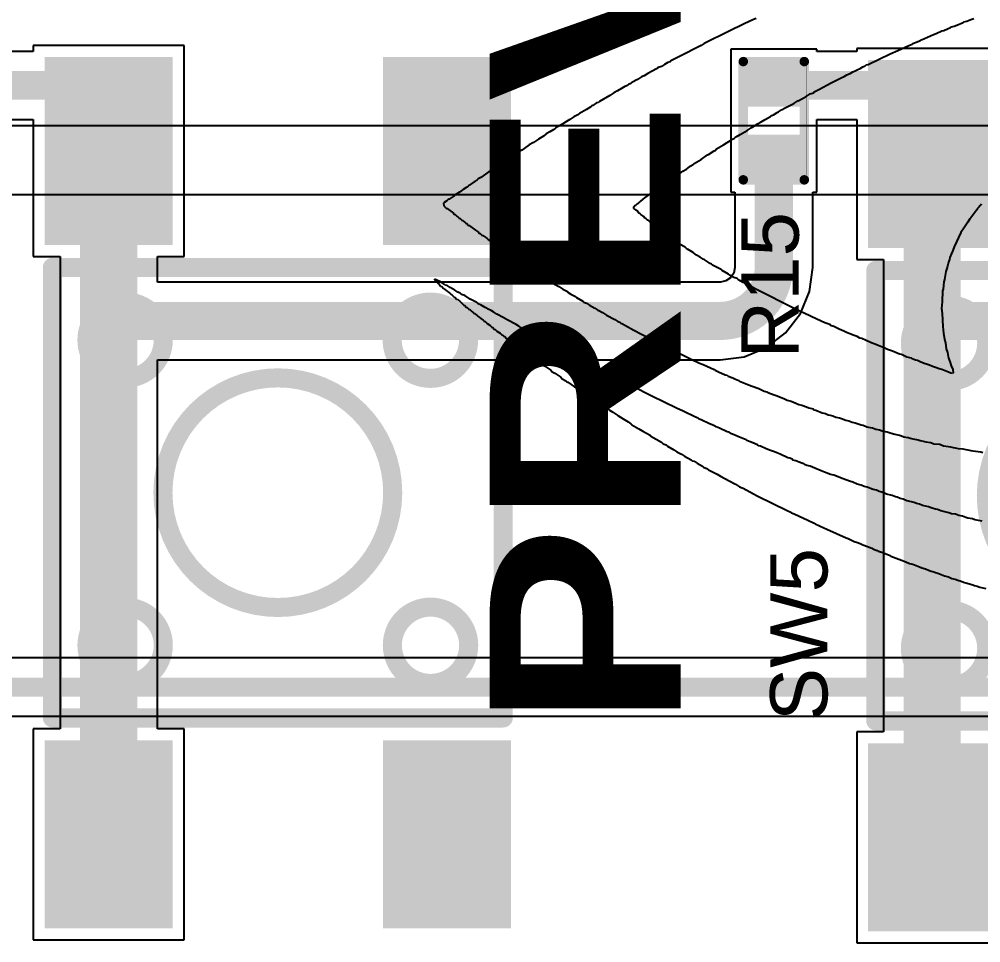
# Model space of a CAD drawing. Header units: inches. Extents: x 0 to 5359, y 0 to 5098.
# Drawn here: x 56.46 to 69.25, y 16.31 to 28.6 of the extents above; entities that cross this region are included whole.
import ezdxf

# ---------------------------------------------------------------- set-up
doc = ezdxf.new("R2010")
doc.units = ezdxf.units.IN
for name, color, linetype in [('Bottom Layer', 5, 'Continuous'), ('Bottom Overlay', 54, 'Continuous'), ('Layer 2', 76, 'Continuous'), ('Top Layer', 1, 'Continuous'), ('Top Overlay', 2, 'Continuous'), ('Top Paste', 8, 'Continuous'), ('Top Solder', 216, 'Continuous')]:
    doc.layers.add(name, color=color, linetype=linetype)
doc.styles.add('Arial', font='', dxfattribs={"height": 0.2})
doc.styles.add('Arial Black_Bold', font='', dxfattribs={"height": 0.2})
doc.styles.get('Arial').set_extended_font_data('Arial')
doc.styles.get('Arial Black_Bold').set_extended_font_data('Arial Black', bold=True)

# ---------------------------------------------------------------- blocks, each defined once
blk = doc.blocks.new('TS_1002S_12026C_81')
at = {"layer": 'Top Layer'}
for points in [[(-5.7, 3), (-3.4, 3), (-3.4, 1.5), (-5.7, 1.5)], [(3.4, 3), (5.7, 3), (5.7, 1.5), (3.4, 1.5)], [(-5.7, -1.5), (-3.4, -1.5), (-3.4, -3), (-5.7, -3)], [(3.4, -1.5), (5.7, -1.5), (5.7, -3), (3.4, -3)]]:
    blk.add_hatch(color=1, dxfattribs=at).paths.add_polyline_path(points)
at = {"layer": 'Top Paste'}
for points in [[(-5.7, 3), (-3.4, 3), (-3.4, 1.5), (-5.7, 1.5)], [(3.4, 3), (5.7, 3), (5.7, 1.5), (3.4, 1.5)], [(-5.7, -1.5), (-3.4, -1.5), (-3.4, -3), (-5.7, -3)], [(3.4, -1.5), (5.7, -1.5), (5.7, -3), (3.4, -3)]]:
    blk.add_hatch(color=8, dxfattribs=at).paths.add_polyline_path(points)
at = {"layer": 'Top Solder'}
for points in [[(-5.801, 3.102), (-3.298, 3.102), (-3.298, 1.398), (-5.801, 1.398)], [(3.298, 3.101), (5.801, 3.101), (5.801, 1.398), (3.298, 1.398)], [(-5.801, -1.398), (-3.298, -1.398), (-3.298, -3.102), (-5.801, -3.102)], [(3.298, -1.398), (5.801, -1.398), (5.801, -3.102), (3.298, -3.102)]]:
    blk.add_hatch(color=216, dxfattribs=at).paths.add_polyline_path(points)
at = {"layer": 'Top Overlay'}
for points in [[(3, 3, 0.254, 0.254, 0), (-3, 3, 0.254, 0.254, 0)], [(-3, -3, 0.254, 0.254, 0), (-3, 3, 0.254, 0.254, 0)], [(3, -3, 0.254, 0.254, 0), (3, 3, 0.254, 0.254, 0)], [(3, -3, 0.254, 0.254, 0), (-3, -3, 0.254, 0.254, 0)]]:
    blk.add_lwpolyline(points, format="xyseb", dxfattribs=at)
for points in [[(-3.063, 3, 0.127, 0.127, 1), (-2.936, 3, 0.127, 0.127, 1)], [(-3.063, 3, 0.127, 0.127, 1), (-2.936, 3, 0.127, 0.127, 1)], [(2.936, 3, 0.127, 0.127, 1), (3.063, 3, 0.127, 0.127, 1)], [(2.936, 3, 0.127, 0.127, 1), (3.063, 3, 0.127, 0.127, 1)], [(-1.522, 2.03, 0.254, 0.254, 1), (-2.538, 2.03, 0.254, 0.254, 1)], [(2.54, 2.032, 0.254, 0.254, 1), (1.524, 2.032, 0.254, 0.254, 1)], [(-2.601, 2.03, 0.127, 0.127, 1), (-2.474, 2.03, 0.127, 0.127, 1)], [(-1.585, 2.03, 0.127, 0.127, 1), (-1.458, 2.03, 0.127, 0.127, 1)], [(1.46, 2.032, 0.127, 0.127, 1), (1.587, 2.032, 0.127, 0.127, 1)], [(2.476, 2.032, 0.127, 0.127, 1), (2.603, 2.032, 0.127, 0.127, 1)], [(1.529, 0, 0.254, 0.254, 1), (-1.529, 0, 0.254, 0.254, 1)], [(-1.593, 0, 0.127, 0.127, 1), (-1.466, 0, 0.127, 0.127, 1)], [(1.466, 0, 0.127, 0.127, 1), (1.593, 0, 0.127, 0.127, 1)], [(-1.524, -2.032, 0.254, 0.254, 1), (-2.54, -2.032, 0.254, 0.254, 1)], [(2.54, -2.032, 0.254, 0.254, 1), (1.524, -2.032, 0.254, 0.254, 1)], [(-2.603, -2.032, 0.127, 0.127, 1), (-2.477, -2.032, 0.127, 0.127, 1)], [(-1.587, -2.032, 0.127, 0.127, 1), (-1.46, -2.032, 0.127, 0.127, 1)], [(1.46, -2.032, 0.127, 0.127, 1), (1.587, -2.032, 0.127, 0.127, 1)], [(2.476, -2.032, 0.127, 0.127, 1), (2.603, -2.032, 0.127, 0.127, 1)], [(-3.063, -3, 0.127, 0.127, 1), (-2.936, -3, 0.127, 0.127, 1)], [(-3.063, -3, 0.127, 0.127, 1), (-2.936, -3, 0.127, 0.127, 1)], [(2.936, -3, 0.127, 0.127, 1), (3.063, -3, 0.127, 0.127, 1)], [(2.936, -3, 0.127, 0.127, 1), (3.063, -3, 0.127, 0.127, 1)]]:
    blk.add_lwpolyline(points, format="xyseb", close=True, dxfattribs=at)
blk = doc.blocks.new('TS_1002S_12026C_82')
at = {"layer": 'Top Layer'}
for points in [[(-5.7, 3), (-3.4, 3), (-3.4, 1.5), (-5.7, 1.5)], [(3.4, 3), (5.7, 3), (5.7, 1.5), (3.4, 1.5)], [(-5.7, -1.5), (-3.4, -1.5), (-3.4, -3), (-5.7, -3)], [(3.4, -1.5), (5.7, -1.5), (5.7, -3), (3.4, -3)]]:
    blk.add_hatch(color=1, dxfattribs=at).paths.add_polyline_path(points)
at = {"layer": 'Top Paste'}
for points in [[(-5.7, 3), (-3.4, 3), (-3.4, 1.5), (-5.7, 1.5)], [(3.4, 3), (5.7, 3), (5.7, 1.5), (3.4, 1.5)], [(-5.7, -1.5), (-3.4, -1.5), (-3.4, -3), (-5.7, -3)], [(3.4, -1.5), (5.7, -1.5), (5.7, -3), (3.4, -3)]]:
    blk.add_hatch(color=8, dxfattribs=at).paths.add_polyline_path(points)
at = {"layer": 'Top Solder'}
for points in [[(-5.801, 3.102), (-3.298, 3.102), (-3.298, 1.398), (-5.801, 1.398)], [(3.298, 3.101), (5.801, 3.101), (5.801, 1.398), (3.298, 1.398)], [(-5.801, -1.398), (-3.298, -1.398), (-3.298, -3.102), (-5.801, -3.102)], [(3.298, -1.398), (5.801, -1.398), (5.801, -3.102), (3.298, -3.102)]]:
    blk.add_hatch(color=216, dxfattribs=at).paths.add_polyline_path(points)
at = {"layer": 'Top Overlay'}
for points in [[(3, 3, 0.254, 0.254, 0), (-3, 3, 0.254, 0.254, 0)], [(-3, -3, 0.254, 0.254, 0), (-3, 3, 0.254, 0.254, 0)], [(3, -3, 0.254, 0.254, 0), (3, 3, 0.254, 0.254, 0)], [(3, -3, 0.254, 0.254, 0), (-3, -3, 0.254, 0.254, 0)]]:
    blk.add_lwpolyline(points, format="xyseb", dxfattribs=at)
for points in [[(-3.063, 3, 0.127, 0.127, 1), (-2.936, 3, 0.127, 0.127, 1)], [(-3.063, 3, 0.127, 0.127, 1), (-2.936, 3, 0.127, 0.127, 1)], [(2.936, 3, 0.127, 0.127, 1), (3.063, 3, 0.127, 0.127, 1)], [(2.936, 3, 0.127, 0.127, 1), (3.063, 3, 0.127, 0.127, 1)], [(-1.522, 2.03, 0.254, 0.254, 1), (-2.538, 2.03, 0.254, 0.254, 1)], [(2.54, 2.032, 0.254, 0.254, 1), (1.524, 2.032, 0.254, 0.254, 1)], [(-2.601, 2.03, 0.127, 0.127, 1), (-2.474, 2.03, 0.127, 0.127, 1)], [(-1.585, 2.03, 0.127, 0.127, 1), (-1.458, 2.03, 0.127, 0.127, 1)], [(1.46, 2.032, 0.127, 0.127, 1), (1.587, 2.032, 0.127, 0.127, 1)], [(2.476, 2.032, 0.127, 0.127, 1), (2.603, 2.032, 0.127, 0.127, 1)], [(1.529, 0, 0.254, 0.254, 1), (-1.529, 0, 0.254, 0.254, 1)], [(-1.593, 0, 0.127, 0.127, 1), (-1.466, 0, 0.127, 0.127, 1)], [(1.466, 0, 0.127, 0.127, 1), (1.593, 0, 0.127, 0.127, 1)], [(-1.524, -2.032, 0.254, 0.254, 1), (-2.54, -2.032, 0.254, 0.254, 1)], [(2.54, -2.032, 0.254, 0.254, 1), (1.524, -2.032, 0.254, 0.254, 1)], [(-2.603, -2.032, 0.127, 0.127, 1), (-2.477, -2.032, 0.127, 0.127, 1)], [(-1.587, -2.032, 0.127, 0.127, 1), (-1.46, -2.032, 0.127, 0.127, 1)], [(1.46, -2.032, 0.127, 0.127, 1), (1.587, -2.032, 0.127, 0.127, 1)], [(2.476, -2.032, 0.127, 0.127, 1), (2.603, -2.032, 0.127, 0.127, 1)], [(-3.063, -3, 0.127, 0.127, 1), (-2.936, -3, 0.127, 0.127, 1)], [(-3.063, -3, 0.127, 0.127, 1), (-2.936, -3, 0.127, 0.127, 1)], [(2.936, -3, 0.127, 0.127, 1), (3.063, -3, 0.127, 0.127, 1)], [(2.936, -3, 0.127, 0.127, 1), (3.063, -3, 0.127, 0.127, 1)]]:
    blk.add_lwpolyline(points, format="xyseb", close=True, dxfattribs=at)
blk = doc.blocks.new('R___0402_184')
at = {"layer": 'Top Layer'}
for points in [[(-0.699, -0.318), (-0.699, 0.318), (-0.241, 0.318), (-0.241, -0.318)], [(0.241, -0.318), (0.241, 0.318), (0.699, 0.318), (0.699, -0.318)]]:
    blk.add_hatch(color=1, dxfattribs=at).paths.add_polyline_path(points)
at = {"layer": 'Top Paste'}
for points in [[(-0.699, -0.318), (-0.699, 0.318), (-0.241, 0.318), (-0.241, -0.318)], [(0.241, -0.318), (0.241, 0.318), (0.699, 0.318), (0.699, -0.318)]]:
    blk.add_hatch(color=8, dxfattribs=at).paths.add_polyline_path(points)
at = {"layer": 'Top Solder'}
for points in [[(-0.754, -0.373), (-0.754, 0.373), (-0.186, 0.373), (-0.186, -0.373)], [(0.186, -0.373), (0.186, 0.373), (0.754, 0.373), (0.754, -0.373)]]:
    blk.add_hatch(color=216, dxfattribs=at).paths.add_polyline_path(points)
at = {"layer": 'Top Overlay'}
for points in [[(-0.787, 0.406, 0.127, 0.127, 0), (0.787, 0.406, 0.127, 0.127, 0)], [(-0.787, 0.406, 0.127, 0.127, 0), (-0.787, -0.406, 0.127, 0.127, 0)], [(0.787, 0.406, 0.127, 0.127, 0), (0.787, -0.406, 0.127, 0.127, 0)], [(-0.787, -0.406, 0.127, 0.127, 0), (0.787, -0.406, 0.127, 0.127, 0)], [(-0.813, -0.432, 0.00323, 0.00323, 0), (0.813, -0.432, 0.00323, 0.00323, 0)]]:
    blk.add_lwpolyline(points, format="xyseb", dxfattribs=at)
for points in [[(-0.819, 0.406, 0.0635, 0.0635, 1), (-0.756, 0.406, 0.0635, 0.0635, 1)], [(-0.819, 0.406, 0.0635, 0.0635, 1), (-0.756, 0.406, 0.0635, 0.0635, 1)], [(0.756, 0.406, 0.0635, 0.0635, 1), (0.819, 0.406, 0.0635, 0.0635, 1)], [(0.756, 0.406, 0.0635, 0.0635, 1), (0.819, 0.406, 0.0635, 0.0635, 1)], [(-0.819, -0.406, 0.0635, 0.0635, 1), (-0.756, -0.406, 0.0635, 0.0635, 1)], [(-0.819, -0.406, 0.0635, 0.0635, 1), (-0.756, -0.406, 0.0635, 0.0635, 1)], [(0.756, -0.406, 0.0635, 0.0635, 1), (0.819, -0.406, 0.0635, 0.0635, 1)], [(0.756, -0.406, 0.0635, 0.0635, 1), (0.819, -0.406, 0.0635, 0.0635, 1)], [(-0.814, -0.432, 0.00161, 0.00161, 1), (-0.812, -0.432, 0.00161, 0.00161, 1)], [(0.812, -0.432, 0.00161, 0.00161, 1), (0.814, -0.432, 0.00161, 0.00161, 1)]]:
    blk.add_lwpolyline(points, format="xyseb", close=True, dxfattribs=at)

msp = doc.modelspace()

# ---------------------------------------------------------------- linework, layer by layer
at = {"layer": 'Bottom Layer'}
for p, q in [((85.88, 20.099), (45.253, 20.099)), ((45.253, 19.322), (85.868, 19.322))]:
    msp.add_line(p, q, dxfattribs=at)
msp.add_lwpolyline([(45.253, 19.71, 0.254, 0.254, 0), (86.263, 19.71, 0.254, 0.254, 0)], format="xyseb", dxfattribs=at)
at = {"layer": 'Bottom Overlay'}
for p, q in [((66.105, 28.543), (65.899, 28.443)), ((66.232, 28.603), (66.105, 28.543)), ((66.265, 28.616), (66.232, 28.603)), ((68.934, 28.526), (69.021, 28.559)), ((69.021, 28.559), (69.031, 28.569)), ((69.031, 28.569), (69.067, 28.579)), ((69.067, 28.579), (69.091, 28.589)), ((69.091, 28.589), (69.124, 28.603)), ((69.124, 28.603), (69.161, 28.613)), ((65.899, 28.443), (65.572, 28.283)), ((68.627, 28.399), (68.661, 28.413)), ((68.661, 28.413), (68.737, 28.449)), ((68.737, 28.449), (68.764, 28.456)), ((68.764, 28.456), (68.811, 28.476)), ((68.811, 28.476), (68.854, 28.493)), ((68.854, 28.493), (68.864, 28.503)), ((68.864, 28.503), (68.901, 28.513)), ((68.901, 28.513), (68.934, 28.526)), ((65.572, 28.283), (65.532, 28.256)), ((68.341, 28.273), (68.351, 28.283)), ((68.351, 28.283), (68.394, 28.299)), ((68.394, 28.299), (68.451, 28.323)), ((68.451, 28.323), (68.464, 28.329)), ((68.464, 28.329), (68.584, 28.383)), ((68.584, 28.383), (68.627, 28.399)), ((65.532, 28.256), (65.246, 28.109)), ((68.051, 28.143), (68.151, 28.189)), ((68.151, 28.189), (68.298, 28.256)), ((68.298, 28.256), (68.341, 28.273)), ((65.092, 28.029), (65.046, 28.003)), ((65.119, 28.036), (65.092, 28.029)), ((65.132, 28.049), (65.119, 28.036)), ((65.246, 28.109), (65.132, 28.049)), ((67.758, 28.003), (68.051, 28.143)), ((64.939, 27.943), (64.826, 27.883)), ((64.953, 27.95), (64.939, 27.943)), ((64.963, 27.96), (64.953, 27.95)), ((65.006, 27.976), (64.963, 27.96)), ((65.046, 28.003), (65.006, 27.976)), ((67.518, 27.883), (67.551, 27.903)), ((67.551, 27.903), (67.585, 27.916)), ((67.585, 27.916), (67.618, 27.936)), ((67.618, 27.936), (67.651, 27.95)), ((67.651, 27.95), (67.685, 27.97)), ((67.685, 27.97), (67.718, 27.983)), ((67.718, 27.983), (67.731, 27.996)), ((67.731, 27.996), (67.758, 28.003)), ((64.686, 27.803), (64.613, 27.763)), ((64.726, 27.83), (64.686, 27.803)), ((64.739, 27.836), (64.726, 27.83)), ((64.773, 27.85), (64.739, 27.836)), ((64.826, 27.883), (64.773, 27.85)), ((67.265, 27.756), (67.405, 27.83)), ((67.405, 27.83), (67.438, 27.843)), ((67.438, 27.843), (67.471, 27.863)), ((67.471, 27.863), (67.505, 27.876)), ((67.505, 27.876), (67.518, 27.883)), ((64.419, 27.65), (64.373, 27.623)), ((64.473, 27.683), (64.419, 27.65)), ((64.519, 27.71), (64.473, 27.683)), ((64.553, 27.723), (64.519, 27.71)), ((64.566, 27.736), (64.553, 27.723)), ((64.599, 27.75), (64.566, 27.736)), ((64.613, 27.763), (64.599, 27.75)), ((67.038, 27.636), (67.098, 27.67)), ((67.098, 27.67), (67.265, 27.756)), ((64.319, 27.59), (64.18, 27.51)), ((64.373, 27.623), (64.319, 27.59)), ((66.765, 27.483), (66.818, 27.516)), ((66.818, 27.516), (66.832, 27.523)), ((66.832, 27.523), (66.932, 27.576)), ((66.932, 27.576), (66.985, 27.61)), ((66.985, 27.61), (67.028, 27.626)), ((67.028, 27.626), (67.038, 27.636)), ((64.006, 27.403), (63.913, 27.35)), ((64.066, 27.436), (64.006, 27.403)), ((64.08, 27.45), (64.066, 27.436)), ((64.093, 27.456), (64.08, 27.45)), ((64.14, 27.49), (64.093, 27.456)), ((64.166, 27.496), (64.14, 27.49)), ((64.18, 27.51), (64.166, 27.496)), ((66.565, 27.37), (66.605, 27.396)), ((66.605, 27.396), (66.652, 27.423)), ((66.652, 27.423), (66.765, 27.483)), ((63.786, 27.27), (63.74, 27.243)), ((63.84, 27.303), (63.786, 27.27)), ((63.9, 27.336), (63.84, 27.303)), ((63.913, 27.35), (63.9, 27.336)), ((66.332, 27.237), (66.385, 27.27)), ((66.385, 27.27), (66.458, 27.31)), ((66.458, 27.31), (66.472, 27.323)), ((66.472, 27.323), (66.498, 27.33)), ((66.498, 27.33), (66.545, 27.363)), ((66.545, 27.363), (66.565, 27.37)), ((63.573, 27.137), (63.52, 27.103)), ((63.586, 27.143), (63.573, 27.137)), ((63.6, 27.157), (63.586, 27.143)), ((63.693, 27.21), (63.6, 27.157)), ((63.74, 27.243), (63.693, 27.21)), ((66.145, 27.123), (66.185, 27.15)), ((66.185, 27.15), (66.199, 27.157)), ((66.199, 27.157), (66.245, 27.183)), ((66.245, 27.183), (66.285, 27.21)), ((66.285, 27.21), (66.332, 27.237)), ((63.37, 27.007), (63.317, 26.973)), ((63.437, 27.047), (63.37, 27.007)), ((63.473, 27.077), (63.437, 27.047)), ((63.52, 27.103), (63.473, 27.077)), ((65.925, 26.99), (65.939, 27.003)), ((65.939, 27.003), (65.972, 27.017)), ((65.972, 27.017), (65.985, 27.03)), ((65.985, 27.03), (65.999, 27.037)), ((65.999, 27.037), (66.052, 27.07)), ((66.052, 27.07), (66.145, 27.123)), ((63.18, 26.883), (63.147, 26.863)), ((63.247, 26.93), (63.18, 26.883)), ((63.293, 26.957), (63.247, 26.93)), ((63.307, 26.963), (63.293, 26.957)), ((63.317, 26.973), (63.307, 26.963)), ((65.719, 26.857), (65.739, 26.877)), ((65.739, 26.877), (65.832, 26.93)), ((65.832, 26.93), (65.879, 26.963)), ((65.879, 26.963), (65.925, 26.99)), ((62.993, 26.763), (62.927, 26.717)), ((63.007, 26.77), (62.993, 26.763)), ((63.093, 26.83), (63.007, 26.77)), ((63.107, 26.837), (63.093, 26.83)), ((63.147, 26.863), (63.107, 26.837)), ((65.532, 26.737), (65.619, 26.797)), ((65.619, 26.797), (65.632, 26.803)), ((65.632, 26.803), (65.706, 26.85)), ((65.706, 26.85), (65.719, 26.857)), ((62.814, 26.643), (62.727, 26.583)), ((62.827, 26.65), (62.814, 26.643)), ((62.913, 26.71), (62.827, 26.65)), ((62.927, 26.717), (62.913, 26.71)), ((65.339, 26.61), (65.352, 26.617)), ((65.352, 26.617), (65.389, 26.647)), ((65.389, 26.647), (65.426, 26.67)), ((65.426, 26.67), (65.439, 26.683)), ((65.439, 26.683), (65.532, 26.737)), ((62.6, 26.497), (62.567, 26.477)), ((62.714, 26.577), (62.6, 26.497)), ((62.727, 26.583), (62.714, 26.577)), ((65.152, 26.484), (65.199, 26.517)), ((65.199, 26.517), (65.239, 26.544)), ((65.239, 26.544), (65.252, 26.55)), ((65.252, 26.55), (65.289, 26.58)), ((65.289, 26.58), (65.339, 26.61)), ((62.414, 26.37), (62.367, 26.337)), ((62.427, 26.377), (62.414, 26.37)), ((62.44, 26.39), (62.427, 26.377)), ((62.454, 26.397), (62.44, 26.39)), ((62.467, 26.41), (62.454, 26.397)), ((62.514, 26.437), (62.467, 26.41)), ((62.527, 26.444), (62.514, 26.437)), ((62.54, 26.457), (62.527, 26.444)), ((62.554, 26.464), (62.54, 26.457)), ((62.567, 26.477), (62.554, 26.464)), ((64.966, 26.35), (64.979, 26.364)), ((64.979, 26.364), (65.012, 26.384)), ((65.012, 26.384), (65.026, 26.397)), ((65.026, 26.397), (65.039, 26.404)), ((65.039, 26.404), (65.059, 26.424)), ((65.059, 26.424), (65.106, 26.45)), ((65.106, 26.45), (65.119, 26.464)), ((65.119, 26.464), (65.152, 26.484)), ((62.234, 26.244), (62.18, 26.21)), ((62.247, 26.25), (62.234, 26.244)), ((62.26, 26.264), (62.247, 26.25)), ((62.317, 26.3), (62.26, 26.264)), ((62.354, 26.33), (62.317, 26.3)), ((62.367, 26.337), (62.354, 26.33)), ((64.786, 26.224), (64.893, 26.304)), ((64.893, 26.304), (64.939, 26.33)), ((64.939, 26.33), (64.953, 26.344)), ((64.953, 26.344), (64.966, 26.35)), ((62.114, 26.164), (62.104, 26.154)), ((62.104, 26.154), (62.111, 26.12)), ((62.111, 26.12), (62.14, 26.09)), ((62.147, 26.184), (62.114, 26.164)), ((62.167, 26.204), (62.147, 26.184)), ((62.18, 26.21), (62.167, 26.204)), ((64.636, 26.107), (64.653, 26.124)), ((64.639, 26.084), (64.636, 26.107)), ((64.653, 26.124), (64.666, 26.13)), ((64.666, 26.13), (64.686, 26.15)), ((64.686, 26.15), (64.699, 26.157)), ((64.699, 26.157), (64.713, 26.17)), ((64.713, 26.17), (64.726, 26.177)), ((64.726, 26.177), (64.763, 26.207)), ((64.763, 26.207), (64.786, 26.224)), ((69.234, 26.107), (69.207, 26.08)), ((69.241, 26.12), (69.234, 26.107)), ((69.254, 26.134), (69.241, 26.12)), ((69.261, 26.147), (69.254, 26.134)), ((62.14, 26.09), (62.154, 26.084)), ((62.154, 26.084), (62.237, 26.02)), ((62.237, 26.02), (62.247, 26.01)), ((62.247, 26.01), (62.26, 26.004)), ((62.26, 26.004), (62.287, 25.977)), ((62.287, 25.977), (62.3, 25.97)), ((64.653, 26.077), (64.639, 26.084)), ((64.666, 26.064), (64.653, 26.077)), ((64.689, 26.047), (64.666, 26.064)), ((64.696, 26.034), (64.689, 26.047)), ((64.706, 26.024), (64.696, 26.034)), ((64.719, 26.017), (64.706, 26.024)), ((64.733, 26.004), (64.719, 26.017)), ((64.746, 25.997), (64.733, 26.004)), ((64.759, 25.984), (64.746, 25.997)), ((64.773, 25.977), (64.759, 25.984)), ((64.786, 25.957), (64.773, 25.977)), ((69.201, 26.067), (69.121, 25.96)), ((69.207, 26.08), (69.201, 26.067)), ((62.3, 25.97), (62.314, 25.957)), ((62.314, 25.957), (62.327, 25.95)), ((62.327, 25.95), (62.347, 25.93)), ((62.347, 25.93), (62.36, 25.924)), ((62.36, 25.924), (62.374, 25.91)), ((62.374, 25.91), (62.387, 25.904)), ((62.387, 25.904), (62.4, 25.89)), ((62.4, 25.89), (62.414, 25.884)), ((62.414, 25.884), (62.434, 25.864)), ((62.434, 25.864), (62.447, 25.857)), ((62.447, 25.857), (62.53, 25.794)), ((64.799, 25.95), (64.786, 25.957)), ((64.819, 25.93), (64.799, 25.95)), ((64.833, 25.924), (64.819, 25.93)), ((64.859, 25.897), (64.833, 25.924)), ((64.873, 25.89), (64.859, 25.897)), ((64.893, 25.87), (64.873, 25.89)), ((64.939, 25.844), (64.893, 25.87)), ((69.081, 25.9), (69.037, 25.837)), ((69.107, 25.947), (69.081, 25.9)), ((69.121, 25.96), (69.107, 25.947)), ((62.53, 25.794), (62.57, 25.767)), ((62.57, 25.767), (62.58, 25.757)), ((62.58, 25.757), (62.594, 25.751)), ((62.594, 25.751), (62.614, 25.731)), ((62.614, 25.731), (62.627, 25.724)), ((62.627, 25.724), (62.667, 25.697)), ((64.943, 25.834), (64.939, 25.844)), ((64.959, 25.824), (64.943, 25.834)), ((65.079, 25.731), (64.959, 25.824)), ((65.092, 25.724), (65.079, 25.731)), ((65.112, 25.704), (65.092, 25.724)), ((68.991, 25.764), (68.901, 25.574)), ((69.037, 25.837), (68.991, 25.764)), ((62.667, 25.697), (62.68, 25.691)), ((62.68, 25.691), (62.7, 25.671)), ((62.7, 25.671), (62.734, 25.651)), ((62.734, 25.651), (62.747, 25.637)), ((62.747, 25.637), (62.76, 25.631)), ((62.76, 25.631), (62.78, 25.611)), ((62.78, 25.611), (62.814, 25.591)), ((65.126, 25.697), (65.112, 25.704)), ((65.212, 25.637), (65.126, 25.697)), ((65.226, 25.631), (65.212, 25.637)), ((65.246, 25.611), (65.226, 25.631)), ((65.319, 25.571), (65.246, 25.611)), ((62.814, 25.591), (62.88, 25.544)), ((62.88, 25.544), (62.893, 25.537)), ((62.893, 25.537), (62.913, 25.517)), ((62.913, 25.517), (62.927, 25.511)), ((62.927, 25.511), (62.973, 25.477)), ((62.973, 25.477), (63.027, 25.444)), ((65.339, 25.551), (65.319, 25.571)), ((65.352, 25.544), (65.339, 25.551)), ((65.426, 25.497), (65.352, 25.544)), ((65.472, 25.464), (65.426, 25.497)), ((65.519, 25.437), (65.472, 25.464)), ((68.864, 25.484), (68.844, 25.431)), ((68.881, 25.527), (68.864, 25.484)), ((68.901, 25.574), (68.881, 25.527)), ((63.027, 25.444), (63.04, 25.437)), ((63.04, 25.437), (63.053, 25.424)), ((63.053, 25.424), (63.067, 25.417)), ((63.067, 25.417), (63.08, 25.404)), ((63.08, 25.404), (63.113, 25.384)), ((63.113, 25.384), (63.197, 25.327)), ((65.559, 25.411), (65.519, 25.437)), ((65.572, 25.404), (65.559, 25.411)), ((65.612, 25.377), (65.572, 25.404)), ((65.626, 25.371), (65.612, 25.377)), ((65.639, 25.357), (65.626, 25.371)), ((65.672, 25.344), (65.639, 25.357)), ((65.686, 25.331), (65.672, 25.344)), ((68.824, 25.371), (68.811, 25.317)), ((68.837, 25.404), (68.824, 25.371)), ((68.844, 25.431), (68.837, 25.404)), ((63.197, 25.327), (63.25, 25.294)), ((63.25, 25.294), (63.26, 25.284)), ((63.26, 25.284), (63.307, 25.257)), ((63.307, 25.257), (63.353, 25.224)), ((63.353, 25.224), (63.427, 25.177)), ((65.799, 25.271), (65.686, 25.331)), ((65.812, 25.257), (65.799, 25.271)), ((65.899, 25.211), (65.812, 25.257)), ((65.912, 25.197), (65.899, 25.211)), ((68.791, 25.244), (68.777, 25.164)), ((68.801, 25.287), (68.791, 25.244)), ((68.811, 25.317), (68.801, 25.287)), ((61.987, 25.144), (61.984, 25.134)), ((61.984, 25.134), (62.034, 25.084)), ((62.054, 25.111), (61.987, 25.144)), ((62.034, 25.084), (62.047, 25.078)), ((62.101, 25.084), (62.054, 25.111)), ((62.114, 25.078), (62.101, 25.084)), ((63.427, 25.177), (63.44, 25.171)), ((63.44, 25.171), (63.453, 25.157)), ((63.453, 25.157), (63.487, 25.144)), ((63.487, 25.144), (63.5, 25.131)), ((63.5, 25.131), (63.547, 25.104)), ((63.547, 25.104), (63.56, 25.091)), ((63.56, 25.091), (63.593, 25.071)), ((65.969, 25.167), (65.912, 25.197)), ((66.012, 25.151), (65.969, 25.167)), ((66.025, 25.137), (66.012, 25.151)), ((66.039, 25.131), (66.025, 25.137)), ((66.092, 25.098), (66.039, 25.131)), ((66.119, 25.091), (66.092, 25.098)), ((66.159, 25.064), (66.119, 25.091)), ((68.761, 25.108), (68.754, 25.008)), ((68.771, 25.137), (68.761, 25.108)), ((68.777, 25.164), (68.771, 25.137)), ((62.047, 25.078), (62.067, 25.051)), ((62.067, 25.051), (62.081, 25.044)), ((62.081, 25.044), (62.107, 25.018)), ((62.107, 25.018), (62.12, 25.011)), ((62.127, 25.064), (62.114, 25.078)), ((62.12, 25.011), (62.14, 24.991)), ((62.154, 25.058), (62.127, 25.064)), ((62.14, 24.991), (62.154, 24.984)), ((62.194, 25.031), (62.154, 25.058)), ((62.154, 24.984), (62.174, 24.964)), ((62.174, 24.964), (62.187, 24.958)), ((62.187, 24.958), (62.207, 24.938)), ((62.254, 24.998), (62.194, 25.031)), ((62.294, 24.971), (62.254, 24.998)), ((62.327, 24.958), (62.294, 24.971)), ((62.344, 24.941), (62.327, 24.958)), ((63.593, 25.071), (63.64, 25.044)), ((63.64, 25.044), (63.68, 25.018)), ((63.68, 25.018), (63.693, 25.011)), ((63.693, 25.011), (63.753, 24.978)), ((63.753, 24.978), (63.766, 24.964)), ((63.766, 24.964), (63.8, 24.944)), ((66.325, 24.978), (66.159, 25.064)), ((66.718, 24.778), (66.325, 24.978)), ((68.747, 24.988), (68.741, 24.841)), ((68.754, 25.008), (68.747, 24.988)), ((62.207, 24.938), (62.22, 24.931)), ((62.22, 24.931), (62.247, 24.904)), ((62.247, 24.904), (62.26, 24.898)), ((62.26, 24.898), (62.28, 24.878)), ((62.28, 24.878), (62.294, 24.871)), ((62.294, 24.871), (62.307, 24.858)), ((62.307, 24.858), (62.32, 24.851)), ((62.32, 24.851), (62.374, 24.798)), ((62.387, 24.924), (62.344, 24.941)), ((62.46, 24.878), (62.387, 24.924)), ((62.547, 24.831), (62.46, 24.878)), ((62.564, 24.814), (62.547, 24.831)), ((63.8, 24.944), (63.86, 24.911)), ((63.86, 24.911), (63.873, 24.898)), ((63.873, 24.898), (63.96, 24.851)), ((63.96, 24.851), (63.973, 24.838)), ((63.973, 24.838), (64.006, 24.824)), ((64.006, 24.824), (64.046, 24.798)), ((68.741, 24.841), (68.734, 24.754)), ((62.374, 24.798), (62.387, 24.791)), ((62.387, 24.791), (62.407, 24.771)), ((62.407, 24.771), (62.42, 24.764)), ((62.42, 24.764), (62.44, 24.744)), ((62.44, 24.744), (62.454, 24.738)), ((62.454, 24.738), (62.48, 24.711)), ((62.48, 24.711), (62.494, 24.704)), ((62.494, 24.704), (62.507, 24.691)), ((62.607, 24.798), (62.564, 24.814)), ((62.66, 24.764), (62.607, 24.798)), ((62.707, 24.738), (62.66, 24.764)), ((62.74, 24.724), (62.707, 24.738)), ((62.774, 24.704), (62.74, 24.724)), ((62.814, 24.678), (62.774, 24.704)), ((64.046, 24.798), (64.12, 24.758)), ((64.12, 24.758), (64.16, 24.731)), ((64.16, 24.731), (64.173, 24.724)), ((64.173, 24.724), (64.22, 24.698)), ((64.22, 24.698), (64.26, 24.671)), ((66.872, 24.704), (66.718, 24.778)), ((66.905, 24.691), (66.872, 24.704)), ((68.734, 24.754), (68.741, 24.688)), ((62.507, 24.691), (62.52, 24.684)), ((62.52, 24.684), (62.534, 24.671)), ((62.534, 24.671), (62.547, 24.664)), ((62.547, 24.664), (62.567, 24.644)), ((62.567, 24.644), (62.58, 24.638)), ((62.58, 24.638), (62.6, 24.618)), ((62.6, 24.618), (62.634, 24.598)), ((62.634, 24.598), (62.647, 24.584)), ((62.647, 24.584), (62.66, 24.578)), ((62.66, 24.578), (62.687, 24.551)), ((62.9, 24.631), (62.814, 24.678)), ((62.96, 24.598), (62.9, 24.631)), ((63.073, 24.538), (62.96, 24.598)), ((64.26, 24.671), (64.273, 24.664)), ((64.273, 24.664), (64.386, 24.604)), ((64.386, 24.604), (64.426, 24.578)), ((64.426, 24.578), (64.453, 24.571)), ((64.453, 24.571), (64.466, 24.558)), ((67.072, 24.611), (66.905, 24.691)), ((67.181, 24.561), (67.072, 24.611)), ((68.741, 24.688), (68.751, 24.511)), ((62.687, 24.551), (62.72, 24.531)), ((62.72, 24.531), (62.747, 24.504)), ((62.747, 24.504), (62.76, 24.498)), ((62.76, 24.498), (62.78, 24.478)), ((62.78, 24.478), (62.794, 24.471)), ((62.794, 24.471), (62.814, 24.451)), ((62.814, 24.451), (62.86, 24.424)), ((63.107, 24.518), (63.073, 24.538)), ((63.147, 24.491), (63.107, 24.518)), ((63.173, 24.484), (63.147, 24.491)), ((63.213, 24.458), (63.173, 24.484)), ((63.34, 24.391), (63.213, 24.458)), ((64.466, 24.558), (64.479, 24.551)), ((64.479, 24.551), (64.526, 24.524)), ((64.526, 24.524), (64.639, 24.464)), ((64.639, 24.464), (64.739, 24.411)), ((67.245, 24.538), (67.181, 24.561)), ((67.255, 24.528), (67.245, 24.538)), ((67.298, 24.511), (67.255, 24.528)), ((67.371, 24.478), (67.298, 24.511)), ((67.431, 24.451), (67.371, 24.478)), ((67.468, 24.434), (67.431, 24.451)), ((68.751, 24.511), (68.757, 24.424)), ((62.86, 24.424), (62.88, 24.404)), ((62.88, 24.404), (62.893, 24.398)), ((62.893, 24.398), (62.907, 24.385)), ((62.907, 24.385), (62.92, 24.378)), ((62.92, 24.378), (62.94, 24.358)), ((62.94, 24.358), (62.953, 24.351)), ((62.953, 24.351), (62.973, 24.331)), ((62.973, 24.331), (62.987, 24.325)), ((62.987, 24.325), (63.07, 24.261)), ((63.38, 24.365), (63.34, 24.391)), ((63.413, 24.351), (63.38, 24.365)), ((63.433, 24.331), (63.413, 24.351)), ((63.46, 24.325), (63.433, 24.331)), ((63.5, 24.298), (63.46, 24.325)), ((64.739, 24.411), (64.773, 24.391)), ((64.773, 24.391), (64.953, 24.298)), ((67.568, 24.394), (67.468, 24.434)), ((67.611, 24.378), (67.568, 24.394)), ((67.645, 24.358), (67.611, 24.378)), ((67.671, 24.351), (67.645, 24.358)), ((67.731, 24.325), (67.671, 24.351)), ((67.778, 24.305), (67.731, 24.325)), ((68.757, 24.424), (68.771, 24.338)), ((68.771, 24.338), (68.787, 24.295)), ((63.07, 24.261), (63.093, 24.245)), ((63.093, 24.245), (63.107, 24.231)), ((63.107, 24.231), (63.14, 24.211)), ((63.14, 24.211), (63.153, 24.198)), ((63.153, 24.198), (63.167, 24.191)), ((63.167, 24.191), (63.203, 24.161)), ((63.527, 24.291), (63.5, 24.298)), ((63.566, 24.265), (63.527, 24.291)), ((63.76, 24.165), (63.566, 24.265)), ((64.953, 24.298), (64.973, 24.291)), ((64.973, 24.291), (65.059, 24.245)), ((65.059, 24.245), (65.092, 24.231)), ((65.092, 24.231), (65.106, 24.225)), ((65.106, 24.225), (65.146, 24.198)), ((65.146, 24.198), (65.172, 24.191)), ((65.172, 24.191), (65.186, 24.178)), ((67.811, 24.291), (67.778, 24.305)), ((67.858, 24.271), (67.811, 24.291)), ((67.891, 24.258), (67.858, 24.271)), ((67.978, 24.225), (67.891, 24.258)), ((68.014, 24.208), (67.978, 24.225)), ((68.078, 24.185), (68.014, 24.208)), ((68.171, 24.145), (68.078, 24.185)), ((68.787, 24.295), (68.794, 24.215)), ((68.794, 24.215), (68.814, 24.168)), ((63.203, 24.161), (63.24, 24.138)), ((63.24, 24.138), (63.253, 24.125)), ((63.253, 24.125), (63.267, 24.118)), ((63.267, 24.118), (63.307, 24.091)), ((63.307, 24.091), (63.32, 24.085)), ((63.32, 24.085), (63.34, 24.065)), ((63.34, 24.065), (63.353, 24.058)), ((63.353, 24.058), (63.373, 24.038)), ((63.8, 24.138), (63.76, 24.165)), ((63.833, 24.125), (63.8, 24.138)), ((63.866, 24.105), (63.833, 24.125)), ((64.033, 24.018), (63.866, 24.105)), ((65.186, 24.178), (65.249, 24.155)), ((65.249, 24.155), (65.399, 24.078)), ((65.399, 24.078), (65.512, 24.025)), ((68.198, 24.138), (68.171, 24.145)), ((68.271, 24.105), (68.198, 24.138)), ((68.331, 24.091), (68.271, 24.105)), ((68.341, 24.081), (68.331, 24.091)), ((68.384, 24.065), (68.341, 24.081)), ((68.411, 24.058), (68.384, 24.065)), ((68.448, 24.041), (68.411, 24.058)), ((68.814, 24.168), (68.821, 24.115)), ((68.821, 24.115), (68.827, 24.095)), ((68.827, 24.095), (68.834, 24.068)), ((68.834, 24.068), (68.847, 24.035)), ((63.373, 24.038), (63.407, 24.018)), ((63.407, 24.018), (63.42, 24.005)), ((63.42, 24.005), (63.453, 23.985)), ((63.453, 23.985), (63.52, 23.938)), ((63.52, 23.938), (63.533, 23.931)), ((63.533, 23.931), (63.553, 23.911)), ((64.133, 23.965), (64.033, 24.018)), ((64.353, 23.851), (64.133, 23.965)), ((65.512, 24.025), (65.559, 24.005)), ((65.559, 24.005), (65.706, 23.938)), ((65.706, 23.938), (65.719, 23.931)), ((65.719, 23.931), (65.765, 23.911)), ((68.501, 24.021), (68.448, 24.041)), ((68.544, 24.005), (68.501, 24.021)), ((68.571, 23.998), (68.544, 24.005)), ((68.614, 23.981), (68.571, 23.998)), ((68.667, 23.961), (68.614, 23.981)), ((68.701, 23.948), (68.667, 23.961)), ((68.737, 23.938), (68.701, 23.948)), ((68.824, 23.905), (68.737, 23.938)), ((68.847, 24.035), (68.861, 23.988)), ((68.861, 23.988), (68.881, 23.941)), ((68.881, 23.941), (68.887, 23.895)), ((63.553, 23.911), (63.586, 23.891)), ((63.586, 23.891), (63.653, 23.845)), ((63.653, 23.845), (63.666, 23.838)), ((63.666, 23.838), (63.686, 23.818)), ((63.686, 23.818), (63.733, 23.791)), ((64.879, 23.585), (64.353, 23.851)), ((65.765, 23.911), (65.852, 23.871)), ((65.852, 23.871), (65.879, 23.865)), ((65.879, 23.865), (65.892, 23.851)), ((65.892, 23.851), (65.955, 23.828)), ((65.955, 23.828), (65.992, 23.811)), ((65.992, 23.811), (66.035, 23.795)), ((68.857, 23.891), (68.824, 23.905)), ((68.877, 23.885), (68.857, 23.891)), ((68.887, 23.895), (68.877, 23.885)), ((63.733, 23.791), (63.746, 23.778)), ((63.746, 23.778), (63.76, 23.771)), ((63.76, 23.771), (63.846, 23.711)), ((63.846, 23.711), (63.86, 23.705)), ((63.86, 23.705), (63.88, 23.685)), ((63.88, 23.685), (63.893, 23.678)), ((63.893, 23.678), (63.933, 23.652)), ((66.035, 23.795), (66.045, 23.785)), ((66.045, 23.785), (66.132, 23.751)), ((66.132, 23.751), (66.179, 23.731)), ((66.179, 23.731), (66.212, 23.718)), ((66.212, 23.718), (66.299, 23.685)), ((66.299, 23.685), (66.372, 23.652)), ((63.933, 23.652), (63.946, 23.645)), ((63.946, 23.645), (63.96, 23.632)), ((63.96, 23.632), (63.973, 23.625)), ((63.973, 23.625), (64.02, 23.592)), ((64.02, 23.592), (64.053, 23.572)), ((64.053, 23.572), (64.1, 23.538)), ((65.206, 23.425), (64.879, 23.585)), ((66.372, 23.652), (66.409, 23.642)), ((66.409, 23.642), (66.445, 23.625)), ((66.445, 23.625), (66.532, 23.592)), ((66.532, 23.592), (66.632, 23.552)), ((66.632, 23.552), (66.678, 23.532)), ((64.1, 23.538), (64.113, 23.532)), ((64.113, 23.532), (64.146, 23.512)), ((64.146, 23.512), (64.16, 23.498)), ((64.16, 23.498), (64.173, 23.492)), ((64.173, 23.492), (64.213, 23.465)), ((64.213, 23.465), (64.246, 23.445)), ((64.246, 23.445), (64.26, 23.432)), ((64.26, 23.432), (64.273, 23.425)), ((64.273, 23.425), (64.313, 23.398)), ((65.292, 23.385), (65.206, 23.425)), ((66.678, 23.532), (66.732, 23.518)), ((66.732, 23.518), (66.792, 23.492)), ((66.792, 23.492), (66.835, 23.475)), ((66.835, 23.475), (66.872, 23.465)), ((66.872, 23.465), (66.935, 23.442)), ((66.935, 23.442), (66.968, 23.428)), ((66.968, 23.428), (67.022, 23.415)), ((64.313, 23.398), (64.359, 23.372)), ((64.359, 23.372), (64.423, 23.328)), ((64.423, 23.328), (64.496, 23.282)), ((65.459, 23.305), (65.292, 23.385)), ((65.492, 23.292), (65.459, 23.305)), ((65.506, 23.278), (65.492, 23.292)), ((67.022, 23.415), (67.032, 23.405)), ((67.032, 23.405), (67.058, 23.398)), ((67.058, 23.398), (67.145, 23.365)), ((67.145, 23.365), (67.188, 23.355)), ((67.188, 23.355), (67.225, 23.338)), ((67.225, 23.338), (67.251, 23.332)), ((67.251, 23.332), (67.288, 23.322)), ((67.288, 23.322), (67.325, 23.305)), ((67.325, 23.305), (67.375, 23.295)), ((67.375, 23.295), (67.401, 23.288)), ((64.496, 23.282), (64.563, 23.242)), ((64.563, 23.242), (64.599, 23.218)), ((64.599, 23.218), (64.613, 23.205)), ((64.613, 23.205), (64.706, 23.152)), ((65.532, 23.272), (65.506, 23.278)), ((65.646, 23.218), (65.532, 23.272)), ((65.659, 23.212), (65.646, 23.218)), ((65.719, 23.185), (65.659, 23.212)), ((65.732, 23.178), (65.719, 23.185)), ((65.779, 23.158), (65.732, 23.178)), ((67.401, 23.288), (67.458, 23.265)), ((67.458, 23.265), (67.501, 23.255)), ((67.501, 23.255), (67.545, 23.238)), ((67.545, 23.238), (67.581, 23.228)), ((67.581, 23.228), (67.608, 23.222)), ((67.608, 23.222), (67.665, 23.205)), ((67.665, 23.205), (67.691, 23.198)), ((67.691, 23.198), (67.738, 23.178)), ((67.738, 23.178), (67.781, 23.168)), ((67.781, 23.168), (67.815, 23.162)), ((67.815, 23.162), (67.858, 23.145)), ((64.706, 23.152), (64.759, 23.118)), ((64.759, 23.118), (64.853, 23.065)), ((64.853, 23.065), (64.866, 23.052)), ((64.866, 23.052), (65.006, 22.972)), ((65.879, 23.112), (65.779, 23.158)), ((65.905, 23.105), (65.879, 23.112)), ((65.939, 23.085), (65.905, 23.105)), ((65.952, 23.078), (65.939, 23.085)), ((66.012, 23.052), (65.952, 23.078)), ((66.045, 23.038), (66.012, 23.052)), ((66.132, 23.005), (66.045, 23.038)), ((67.858, 23.145), (67.908, 23.135)), ((67.908, 23.135), (67.941, 23.122)), ((67.941, 23.122), (67.981, 23.115)), ((67.981, 23.115), (68.008, 23.108)), ((68.008, 23.108), (68.064, 23.092)), ((68.064, 23.092), (68.111, 23.078)), ((68.111, 23.078), (68.151, 23.072)), ((68.151, 23.072), (68.171, 23.065)), ((68.171, 23.065), (68.198, 23.058)), ((68.198, 23.058), (68.231, 23.045)), ((68.231, 23.045), (68.288, 23.035)), ((68.288, 23.035), (68.314, 23.028)), ((65.006, 22.972), (65.026, 22.952)), ((65.026, 22.952), (65.069, 22.935)), ((65.069, 22.935), (65.086, 22.919)), ((65.086, 22.919), (65.172, 22.872)), ((66.142, 22.995), (66.132, 23.005)), ((66.185, 22.978), (66.142, 22.995)), ((66.222, 22.962), (66.185, 22.978)), ((66.285, 22.939), (66.222, 22.962)), ((66.299, 22.925), (66.285, 22.939)), ((66.325, 22.919), (66.299, 22.925)), ((66.399, 22.885), (66.325, 22.919)), ((68.314, 23.028), (68.351, 23.018)), ((68.351, 23.018), (68.421, 23.002)), ((68.421, 23.002), (68.448, 22.995)), ((68.448, 22.995), (68.488, 22.988)), ((68.488, 22.988), (68.524, 22.978)), ((68.524, 22.978), (68.588, 22.968)), ((68.588, 22.968), (68.631, 22.952)), ((68.631, 22.952), (68.711, 22.945)), ((68.711, 22.945), (68.757, 22.925)), ((68.757, 22.925), (68.827, 22.915)), ((68.827, 22.915), (68.854, 22.909)), ((68.854, 22.909), (68.887, 22.902)), ((65.172, 22.872), (65.212, 22.845)), ((65.212, 22.845), (65.272, 22.812)), ((65.272, 22.812), (65.312, 22.785)), ((65.312, 22.785), (65.399, 22.739)), ((66.455, 22.862), (66.399, 22.885)), ((66.508, 22.842), (66.455, 22.862)), ((66.542, 22.829), (66.508, 22.842)), ((66.585, 22.812), (66.542, 22.829)), ((66.685, 22.765), (66.585, 22.812)), ((68.887, 22.902), (68.914, 22.895)), ((68.914, 22.895), (68.954, 22.889)), ((68.954, 22.889), (69.014, 22.882)), ((69.014, 22.882), (69.054, 22.875)), ((69.054, 22.875), (69.081, 22.869)), ((69.081, 22.869), (69.121, 22.862)), ((69.121, 22.862), (69.147, 22.855)), ((69.147, 22.855), (69.254, 22.842)), ((69.254, 22.842), (69.281, 22.835)), ((65.399, 22.739), (65.412, 22.725)), ((65.412, 22.725), (65.439, 22.719)), ((65.439, 22.719), (65.479, 22.692)), ((65.479, 22.692), (65.552, 22.652)), ((65.552, 22.652), (65.566, 22.639)), ((66.712, 22.759), (66.685, 22.765)), ((66.745, 22.745), (66.712, 22.759)), ((66.755, 22.735), (66.745, 22.745)), ((66.792, 22.725), (66.755, 22.735)), ((66.838, 22.705), (66.792, 22.725)), ((66.872, 22.692), (66.838, 22.705)), ((66.898, 22.685), (66.872, 22.692)), ((66.908, 22.675), (66.898, 22.685)), ((66.942, 22.662), (66.908, 22.675)), ((66.985, 22.652), (66.942, 22.662)), ((67.045, 22.625), (66.985, 22.652)), ((65.566, 22.639), (65.619, 22.619)), ((65.619, 22.619), (65.632, 22.605)), ((65.632, 22.605), (65.745, 22.545)), ((65.745, 22.545), (65.792, 22.519)), ((67.132, 22.592), (67.045, 22.625)), ((67.198, 22.565), (67.132, 22.592)), ((67.255, 22.542), (67.198, 22.565)), ((67.298, 22.532), (67.255, 22.542)), ((67.355, 22.509), (67.298, 22.532)), ((65.792, 22.519), (65.905, 22.459)), ((65.905, 22.459), (65.992, 22.412)), ((65.992, 22.412), (66.045, 22.379)), ((67.408, 22.489), (67.355, 22.509)), ((67.471, 22.465), (67.408, 22.489)), ((67.508, 22.455), (67.471, 22.465)), ((67.551, 22.439), (67.508, 22.455)), ((67.611, 22.412), (67.551, 22.439)), ((67.665, 22.399), (67.611, 22.412)), ((67.701, 22.382), (67.665, 22.399)), ((66.045, 22.379), (66.079, 22.365)), ((66.079, 22.365), (66.092, 22.359)), ((66.092, 22.359), (66.232, 22.285)), ((66.232, 22.285), (66.279, 22.259)), ((67.745, 22.372), (67.701, 22.382)), ((67.788, 22.355), (67.745, 22.372)), ((67.821, 22.342), (67.788, 22.355)), ((67.865, 22.332), (67.821, 22.342)), ((67.901, 22.315), (67.865, 22.332)), ((67.938, 22.305), (67.901, 22.315)), ((67.964, 22.299), (67.938, 22.305)), ((68.001, 22.282), (67.964, 22.299)), ((68.074, 22.262), (68.001, 22.282)), ((66.279, 22.259), (66.685, 22.059)), ((68.118, 22.245), (68.074, 22.262)), ((68.144, 22.239), (68.118, 22.245)), ((68.181, 22.222), (68.144, 22.239)), ((68.224, 22.212), (68.181, 22.222)), ((68.271, 22.192), (68.224, 22.212)), ((68.331, 22.179), (68.271, 22.192)), ((68.368, 22.169), (68.331, 22.179)), ((68.401, 22.156), (68.368, 22.169)), ((68.438, 22.146), (68.401, 22.156)), ((68.481, 22.129), (68.438, 22.146)), ((66.685, 22.059), (66.728, 22.042)), ((66.728, 22.042), (66.738, 22.032)), ((66.738, 22.032), (66.772, 22.019)), ((66.772, 22.019), (66.952, 21.932)), ((68.558, 22.112), (68.481, 22.129)), ((68.594, 22.096), (68.558, 22.112)), ((68.621, 22.089), (68.594, 22.096)), ((68.654, 22.082), (68.621, 22.089)), ((68.681, 22.076), (68.654, 22.082)), ((68.724, 22.059), (68.681, 22.076)), ((68.831, 22.032), (68.724, 22.059)), ((68.864, 22.019), (68.831, 22.032)), ((68.917, 22.012), (68.864, 22.019)), ((68.961, 21.996), (68.917, 22.012)), ((66.952, 21.932), (67.038, 21.892)), ((67.038, 21.892), (67.052, 21.886)), ((67.052, 21.886), (67.165, 21.832)), ((69.011, 21.986), (68.961, 21.996)), ((69.054, 21.969), (69.011, 21.986)), ((69.081, 21.962), (69.054, 21.969)), ((69.144, 21.952), (69.081, 21.962)), ((69.177, 21.939), (69.144, 21.952)), ((69.271, 21.919), (69.177, 21.939)), ((67.165, 21.832), (67.208, 21.816)), ((67.208, 21.816), (67.465, 21.699)), ((67.465, 21.699), (67.491, 21.692)), ((67.491, 21.692), (67.525, 21.672)), ((67.525, 21.672), (67.571, 21.652)), ((67.571, 21.652), (67.615, 21.636)), ((67.615, 21.636), (67.648, 21.622)), ((67.648, 21.622), (67.685, 21.606)), ((67.685, 21.606), (67.748, 21.582)), ((67.748, 21.582), (67.805, 21.559)), ((67.805, 21.559), (67.818, 21.552)), ((67.818, 21.552), (67.851, 21.539)), ((67.851, 21.539), (67.878, 21.532)), ((67.878, 21.532), (67.891, 21.519)), ((67.891, 21.519), (67.938, 21.506)), ((67.938, 21.506), (68.004, 21.479)), ((68.004, 21.479), (68.048, 21.463)), ((68.048, 21.463), (68.058, 21.453)), ((68.058, 21.453), (68.094, 21.443)), ((68.094, 21.443), (68.128, 21.429)), ((68.128, 21.429), (68.164, 21.413)), ((68.164, 21.413), (68.201, 21.403)), ((68.201, 21.403), (68.258, 21.379)), ((68.258, 21.379), (68.304, 21.359)), ((68.304, 21.359), (68.351, 21.346)), ((68.351, 21.346), (68.438, 21.313)), ((68.438, 21.313), (68.471, 21.299)), ((68.471, 21.299), (68.518, 21.286)), ((68.518, 21.286), (68.561, 21.269)), ((68.561, 21.269), (68.594, 21.256)), ((68.594, 21.256), (68.631, 21.246)), ((68.631, 21.246), (68.651, 21.239)), ((68.651, 21.239), (68.684, 21.226)), ((68.684, 21.226), (68.771, 21.193)), ((68.771, 21.193), (68.824, 21.179)), ((68.824, 21.179), (68.871, 21.159)), ((68.871, 21.159), (68.914, 21.149)), ((68.914, 21.149), (68.951, 21.133)), ((68.951, 21.133), (68.994, 21.123)), ((68.994, 21.123), (69.027, 21.109)), ((69.027, 21.109), (69.057, 21.099)), ((69.057, 21.099), (69.137, 21.079)), ((69.137, 21.079), (69.171, 21.066)), ((69.171, 21.066), (69.207, 21.056)), ((69.207, 21.056), (69.241, 21.043)), ((69.241, 21.043), (69.32, 21.023))]:
    msp.add_line(p, q, dxfattribs=at)
at = {"layer": 'Layer 2'}
for p, q in [((88.017, 27.184), (44.958, 27.184)), ((27.639, 26.27), (88.628, 26.27))]:
    msp.add_line(p, q, dxfattribs=at)
at = {"layer": 'Top Layer'}
for p, q in [((56.646, 28.176), (55.971, 28.176)), ((58.654, 28.254), (56.646, 28.254)), ((56.646, 28.254), (56.646, 28.176)), ((58.654, 25.446), (58.654, 28.254)), ((67.071, 28.205), (65.928, 28.205)), ((65.928, 28.205), (65.928, 27.24)), ((67.071, 28.176), (67.071, 28.205)), ((67.604, 28.176), (67.071, 28.176)), ((69.612, 28.214), (67.604, 28.214)), ((67.604, 28.214), (67.604, 28.176)), ((55.971, 27.27), (56.646, 27.27)), ((56.646, 27.27), (56.646, 25.446)), ((67.071, 26.3), (67.071, 27.27)), ((67.071, 27.27), (67.604, 27.27)), ((67.604, 27.27), (67.604, 25.406)), ((65.928, 27.24), (65.928, 26.3)), ((65.928, 26.3), (65.982, 26.3)), ((65.982, 26.3), (65.982, 25.3)), ((67.018, 25.3), (67.018, 26.3)), ((67.018, 26.3), (67.071, 26.3)), ((56.646, 25.446), (57.002, 25.446)), ((57.002, 25.446), (57.002, 25.092)), ((58.297, 25.105), (58.297, 25.446)), ((58.297, 25.446), (58.654, 25.446)), ((67.604, 25.406), (67.96, 25.406)), ((67.96, 25.406), (67.96, 25.009)), ((65.968, 25.225), (65.926, 25.161)), ((65.983, 25.297), (65.968, 25.225)), ((65.982, 25.3), (65.983, 25.297)), ((66.977, 24.981), (67.018, 25.3)), ((67.018, 25.3), (67.018, 25.3)), ((57.002, 25.092), (57.002, 19.154)), ((65.787, 25.105), (58.297, 25.105)), ((65.79, 25.105), (65.787, 25.105)), ((65.862, 25.119), (65.79, 25.105)), ((65.926, 25.161), (65.862, 25.119)), ((66.854, 24.684), (66.977, 24.981)), ((67.96, 25.009), (67.961, 25.007)), ((67.961, 25.007), (67.96, 25.006)), ((67.96, 25.006), (67.96, 24.587)), ((66.658, 24.429), (66.854, 24.684)), ((67.96, 24.587), (67.96, 19.114)), ((66.403, 24.234), (66.658, 24.429)), ((66.106, 24.111), (66.403, 24.234)), ((58.297, 19.154), (58.297, 24.069)), ((58.297, 24.069), (65.787, 24.069)), ((65.787, 24.069), (66.106, 24.111)), ((65.787, 24.069), (65.787, 24.069)), ((57.002, 19.154), (56.646, 19.154)), ((56.646, 19.154), (56.646, 16.346)), ((58.654, 19.154), (58.297, 19.154)), ((58.654, 16.346), (58.654, 19.154)), ((67.96, 19.114), (67.604, 19.114)), ((67.604, 19.114), (67.604, 16.306)), ((56.646, 16.346), (58.654, 16.346)), ((67.604, 16.306), (69.612, 16.306))]:
    msp.add_line(p, q, dxfattribs=at)
for points in [[(55.4, 27.723, 0.381, 0.381, 0), (57.09, 27.723, 0.381, 0.381, 0)], [(57.09, 27.723, 0.381, 0.381, 0), (57.65, 26.85, 0.381, 0.381, 0)], [(66.5, 27.723, 0.381, 0.381, 0), (68.048, 27.723, 0.381, 0.381, 0)], [(68.048, 27.723, 0.381, 0.381, 0), (68.608, 26.81, 0.381, 0.381, 0)], [(57.65, 25.092, 0.762, 0.762, 0), (57.65, 26.85, 0.762, 0.762, 0)], [(68.608, 25.009, 0.762, 0.762, 0), (68.608, 26.81, 0.762, 0.762, 0)], [(66.5, 25.3, 0.508, 0.508, 0), (66.5, 26.716, 0.508, 0.508, 0)], [(57.65, 25.033, 0.762, 0.762, 0), (57.65, 25.092, 0.762, 0.762, 0)], [(66.5, 25.3, 0.508, 0.508, -0.414214), (65.787, 24.587, 0.508, 0.508, 0)], [(57.65, 17.75, 0.762, 0.762, 0), (57.65, 25.033, 0.762, 0.762, 0)], [(68.608, 24.587, 0.762, 0.762, 0), (68.608, 25.006, 0.762, 0.762, 0)], [(57.708, 25.033, 0.254, 0.254, -0.414214), (57.65, 25.092, 0.254, 0.254, 0)], [(68.608, 25.006, 0.254, 0.254, 0), (68.608, 25.009, 0.254, 0.254, 0)], [(68.608, 17.71, 0.762, 0.762, 0), (68.608, 24.587, 0.762, 0.762, 0)], [(57.708, 24.587, 0.508, 0.508, 0), (65.787, 24.587, 0.508, 0.508, 0)], [(68.608, 24.587, 0.508, 0.508, 0), (76.687, 24.587, 0.508, 0.508, 0)]]:
    msp.add_lwpolyline(points, format="xyseb", dxfattribs=at)
for points in [[(56.995, 27.723, 0.191, 0.191, 1), (57.186, 27.723, 0.191, 0.191, 1)], [(56.995, 27.723, 0.191, 0.191, 1), (57.186, 27.723, 0.191, 0.191, 1)], [(66.405, 27.723, 0.191, 0.191, 1), (66.595, 27.723, 0.191, 0.191, 1)], [(67.953, 27.723, 0.191, 0.191, 1), (68.144, 27.723, 0.191, 0.191, 1)], [(67.953, 27.723, 0.191, 0.191, 1), (68.144, 27.723, 0.191, 0.191, 1)], [(57.459, 26.85, 0.381, 0.381, 1), (57.84, 26.85, 0.381, 0.381, 1)], [(68.417, 26.81, 0.381, 0.381, 1), (68.798, 26.81, 0.381, 0.381, 1)], [(57.555, 26.85, 0.191, 0.191, 1), (57.745, 26.85, 0.191, 0.191, 1)], [(68.513, 26.81, 0.191, 0.191, 1), (68.703, 26.81, 0.191, 0.191, 1)], [(66.373, 26.716, 0.254, 0.254, 1), (66.627, 26.716, 0.254, 0.254, 1)], [(57.459, 25.092, 0.381, 0.381, 1), (57.84, 25.092, 0.381, 0.381, 1)], [(57.459, 25.092, 0.381, 0.381, 1), (57.84, 25.092, 0.381, 0.381, 1)], [(66.373, 25.3, 0.254, 0.254, 1), (66.627, 25.3, 0.254, 0.254, 1)], [(66.373, 25.3, 0.254, 0.254, 1), (66.627, 25.3, 0.254, 0.254, 1)], [(57.459, 25.033, 0.381, 0.381, 1), (57.84, 25.033, 0.381, 0.381, 1)], [(57.459, 25.033, 0.381, 0.381, 1), (57.84, 25.033, 0.381, 0.381, 1)], [(68.417, 25.009, 0.381, 0.381, 1), (68.798, 25.009, 0.381, 0.381, 1)], [(68.417, 25.006, 0.381, 0.381, 1), (68.798, 25.006, 0.381, 0.381, 1)], [(57.586, 25.092, 0.127, 0.127, 1), (57.713, 25.092, 0.127, 0.127, 1)], [(57.645, 25.033, 0.127, 0.127, 1), (57.772, 25.033, 0.127, 0.127, 1)], [(68.544, 25.009, 0.127, 0.127, 1), (68.671, 25.009, 0.127, 0.127, 1)], [(68.544, 25.006, 0.127, 0.127, 1), (68.671, 25.006, 0.127, 0.127, 1)], [(68.417, 24.587, 0.381, 0.381, 1), (68.798, 24.587, 0.381, 0.381, 1)], [(68.417, 24.587, 0.381, 0.381, 1), (68.798, 24.587, 0.381, 0.381, 1)], [(57.581, 24.587, 0.254, 0.254, 1), (57.835, 24.587, 0.254, 0.254, 1)], [(65.66, 24.587, 0.254, 0.254, 1), (65.914, 24.587, 0.254, 0.254, 1)], [(65.66, 24.587, 0.254, 0.254, 1), (65.914, 24.587, 0.254, 0.254, 1)], [(68.481, 24.587, 0.254, 0.254, 1), (68.735, 24.587, 0.254, 0.254, 1)], [(57.459, 17.75, 0.381, 0.381, 1), (57.84, 17.75, 0.381, 0.381, 1)], [(68.417, 17.71, 0.381, 0.381, 1), (68.798, 17.71, 0.381, 0.381, 1)]]:
    msp.add_lwpolyline(points, format="xyseb", close=True, dxfattribs=at)

# ---------------------------------------------------------------- block references
for name, p, rotation in [('TS_1002S_12026C_82', (59.9, 22.3), 270), ('R___0402_184', (66.5, 27.253), 90), ('TS_1002S_12026C_81', (70.858, 22.26), 270)]:
    msp.add_blockref(name, p, dxfattribs=dict(rotation=rotation))

# ---------------------------------------------------------------- texts
at = {"layer": 'Top Overlay'}
for s, height, style, p in [('PREV', 2.54, 'Arial Black_Bold', (65.259, 19.156)), ('R15', 0.762, 'Arial', (66.832, 24.085)), ('SW5', 0.762, 'Arial', (67.214, 19.257))]:
    msp.add_text(s, height=height, rotation=90, dxfattribs=dict(at, style=style)).set_placement(p)

doc.saveas('drawing.dxf')
